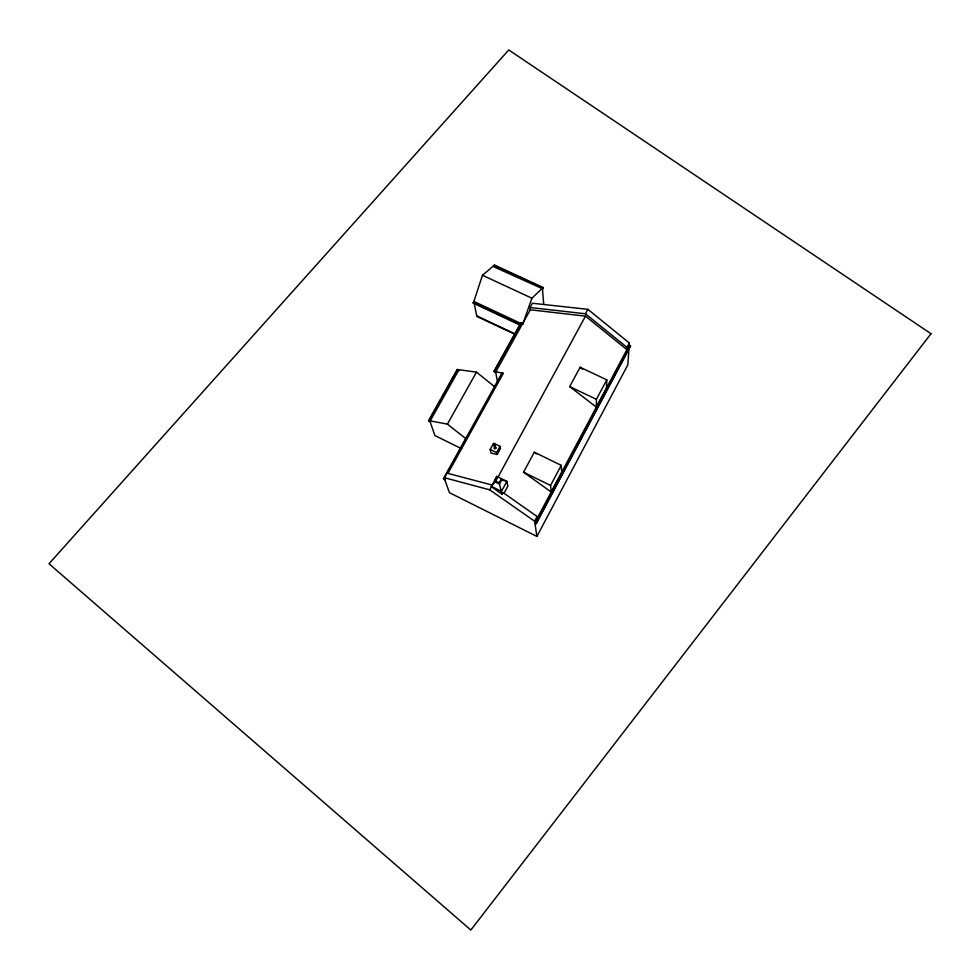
<?xml version="1.0" encoding="UTF-8"?>
<svg xmlns="http://www.w3.org/2000/svg" width="980" height="980" viewBox="0 0 980 980"><rect width="100%" height="100%" fill="white"/><g stroke="black" fill="none" stroke-linecap="round" stroke-linejoin="round"><path stroke-width="1.47" d="M606.792 379.836L596.428 399.289L596.33 407.129L569.686 386.598L580.099 367.28L606.792 379.836L606.522 387.958L607.796 388.558M530.278 309.79L530.045 307.5L532.41 303.249L587.878 309.337L629.393 343.049L627.053 347.435L626.906 349.615L585.476 316.148L530.278 309.79L495.696 372.094L497.375 381.293M629.087 347.177L627.8 364.915L536.905 536.428L449.404 492.658L444.063 477.627L489.731 489.841L534.615 521.213L536.905 536.428M627.764 348.378L629.393 343.049M536.195 523.7L630.508 345.83L629.234 345.242L534.847 522.744L536.195 523.7L534.896 523.051M542.516 289.259L543.141 287.52L494.471 265.078L482.466 275.282L473.303 303.151L519.424 324.76M522.72 324.307L531.907 298.202L543.141 287.52M550.552 485.455L561.246 465.353L534.308 452.221L523.541 472.189L551.189 492.021L550.552 485.455L523.541 472.189M534.615 521.213L537.114 516.521L503.071 492.622L502.164 494.312L491.409 486.766L496.689 476.354L506.893 481.388L507.861 486.129L504.075 493.136M535.607 521.715L537.751 517.685M551.324 492.156L562.042 471.993M597.053 406.161L607.049 387.345M536.146 523.394L630.508 345.83M489.731 489.841L492.327 485.088L446.598 473.046M530.045 307.5L585.452 313.784L587.878 309.337M502.164 494.312L499.445 484.047L495.182 481.94L494.9 480.715L497.154 476.562L497.436 477.799L495.745 480.911M497.926 477.248L585.476 316.148M499.163 482.822L501.417 478.669L501.687 479.906L499.445 484.047L499.163 482.822L494.9 480.715M490.196 449.452L493.614 443.217L500.057 446.366L500.437 448.24L497.044 454.463L491.005 453.042L490.196 449.452L496.64 452.613L497.044 454.463M496.64 452.613L500.057 446.366M496.946 454.022L500.351 447.787M444.846 479.82L443.462 478.706L502.103 372.817L503.279 373.38L447.921 473.413M443.658 479.232L466.039 438.783L447.407 424.132L428.591 420.579L457.329 369.509L476.476 372.118L494.471 386.586M495.782 372.535L493.994 371.285L521.042 322.591L522.793 323.878L521.042 322.591M494.079 371.726L521.103 323.082M447.407 424.132L476.476 372.118M430.196 421.865L428.787 421.167L457.329 369.509M494.471 265.078L493.883 266.817L542.467 288.72L543.68 303.996M473.303 303.151L473.855 301.436L521.36 323.682M495.182 481.94L491.286 486.288L501.503 491.36L506.893 481.388L501.687 479.906M494.52 446.99C492.217 449.906 498.538 448.767 495.378 446.843M503.279 373.38L493.994 371.285M494.557 265.629L543.177 288.046M482.466 275.282L531.907 298.202M629.197 345.695L630.471 346.283M473.193 302.587L520.711 324.846M476.709 315.854L514.843 333.8M514.917 334.303L476.807 316.381L474.234 303.371M569.686 386.598L596.428 399.289M461.678 448.754L434.899 435.561L430 421.265L458.726 370.183L458.897 370.832M443.462 478.706L444.663 479.306M534.308 452.221L536.685 453.961M580.099 367.28L582.5 369.154M585.452 313.784L627.053 347.435M496.689 476.354L497.436 477.799M537.114 516.521L537.334 518.065M561.246 465.353L561.712 472.213M493.455 445.116C495.047 449.257 496.725 441.955 493.455 445.116M931 333.727L470.841 930.045L49 563.757L508.755 49.956L931 333.727"/></g></svg>
